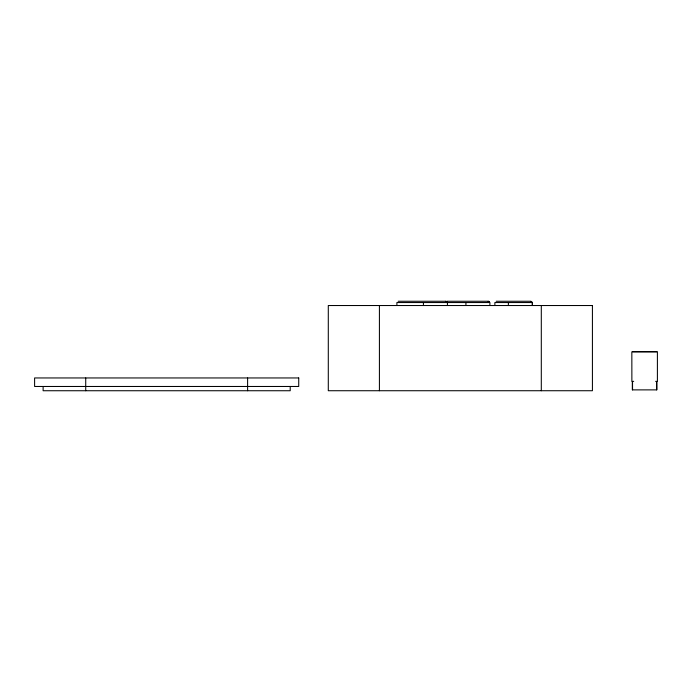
<?xml version="1.0" encoding="UTF-8"?>
<svg xmlns="http://www.w3.org/2000/svg" width="692" height="692" viewBox="0 0 692 692"><rect width="100%" height="100%" fill="white"/><g stroke="black" fill="none" stroke-linecap="round" stroke-linejoin="round"><path stroke-width="1.04" d="M398.177 301.262L445.648 301.262M447.162 301.262L488.145 301.262M496.173 301.262L530.565 301.262M632.28 351.545L656.959 351.545M633.699 381.361L631.874 381.361L631.839 351.968L657.4 351.968L657.4 381.361L655.609 381.361M656.708 389.881L656.717 381.664L656.794 389.881L632.332 389.881L632.324 381.586M632.523 381.526L632.549 389.881M541.3 305.527L541.3 390.729M532.373 305.527L532.373 302.542L494.875 302.542L494.875 305.527M532.33 302.542L532.33 305.527M508.378 302.542L508.378 305.527M489.875 305.527L489.927 302.542L396.897 302.542L396.897 305.527M465.924 302.542L465.924 305.527M447.421 302.542L447.421 305.527M423.418 302.542L423.418 305.527M379.415 305.527L379.415 390.729M290.207 386.473L290.207 390.738L43.12 390.738L43.12 386.473M247.606 377.953L247.606 390.738M85.721 377.953L85.721 390.738M445.683 301.435A1.713 1.661 90 0 1 447.006 301.721M445.631 301.435A1.713 1.661 88.7 0 1 446.279 301.427M530.556 301.444A1.756 1.704 86.2 0 1 531.906 301.729M592.421 305.527L328.293 305.527L328.293 390.729L592.421 390.729L592.421 305.527M298.728 377.953L34.6 377.953L34.6 386.473L298.728 386.473L298.728 377.953M489.512 301.729A1.73 1.669 88.1 0 0 488.18 301.435A1.73 1.678 90 0 1 489.469 301.721"/></g></svg>
